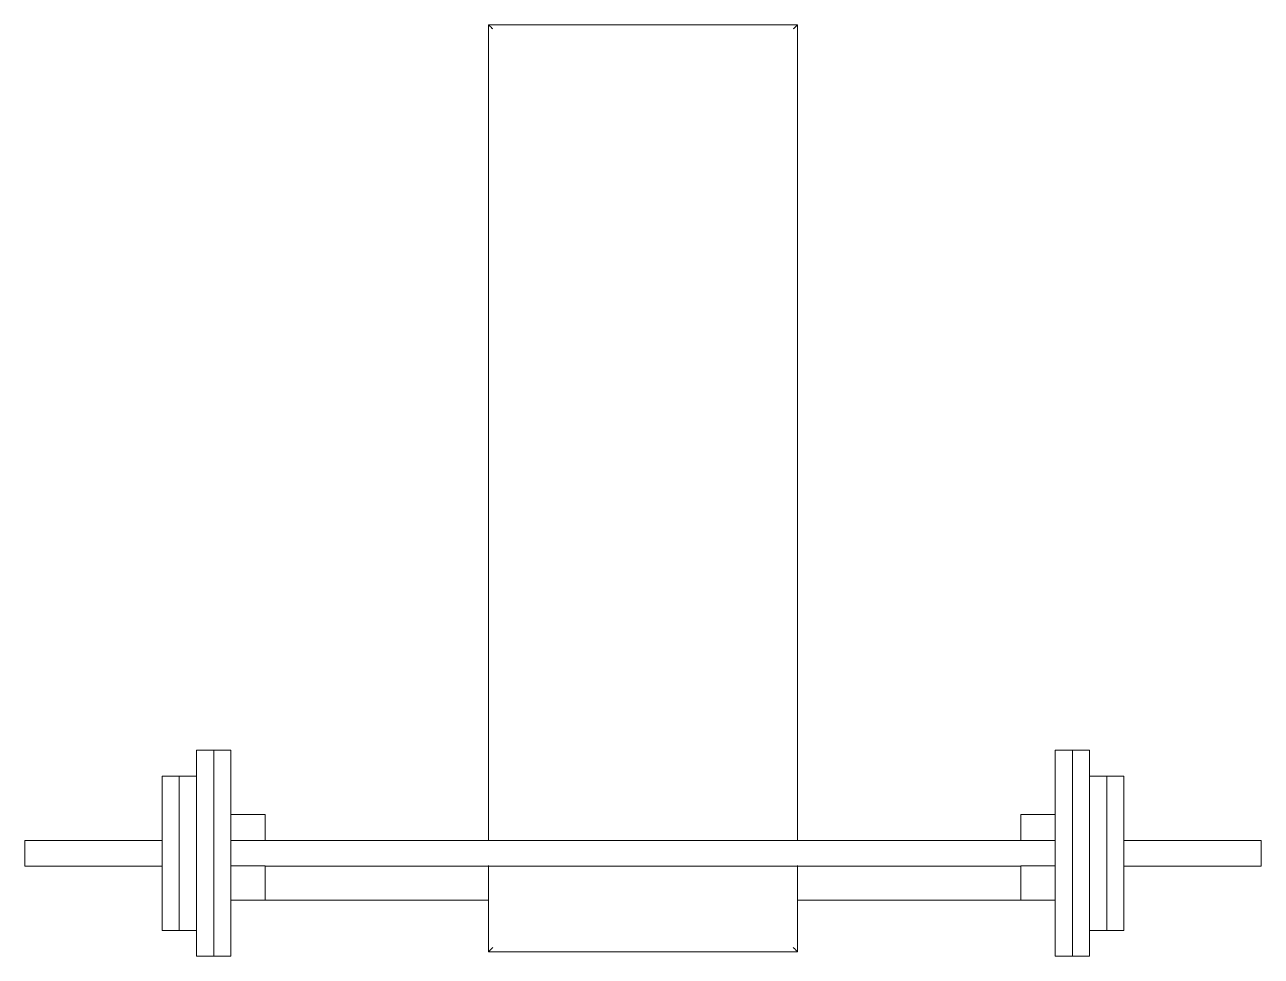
# Model space of a CAD drawing. Header units: inches. Extents: x 22 to 382261, y 22 to 371281.
# Drawn here: x 182578 to 184407, y 67270 to 68648 of the extents above; entities that cross this region are included whole.
import ezdxf

# ---------------------------------------------------------------- set-up
doc = ezdxf.new("R2010")
doc.units = ezdxf.units.IN
doc.header["$MEASUREMENT"] = 0
doc.layers.add('Q-SPCQ', color=91, linetype='Continuous', lineweight=9)

# ---------------------------------------------------------------- blocks, each defined once
blk = doc.blocks.new('Bench-Press_Excercise_Reed - Bench-Press_Excercise_Reed-715619-02- FIRST FLOOR FURNITURE PLAN')
at = {"layer": 'Q-SPCQ'}
for p, q in [((-622.3, 692.4), (-647.7, 692.4)), ((-647.7, 692.4), (-647.7, 387.6)), ((-622.3, 387.6), (-622.3, 692.4)), ((-596.9, 692.4), (-622.3, 692.4)), ((-622.3, 692.4), (-622.3, 387.6)), ((-596.9, 609.9), (-596.9, 692.4)), ((241.3, 685.8), (-215.9, 685.8)), ((-215.9, 685.8), (-215.9, 558.3)), ((241.3, 558.3), (241.3, 685.8)), ((647.7, 692.4), (622.3, 692.4)), ((622.3, 692.4), (622.3, 609.9)), ((673.1, 692.4), (647.7, 692.4)), ((647.7, 692.4), (647.7, 387.6)), ((647.7, 387.6), (647.7, 692.4)), ((673.1, 387.6), (673.1, 692.4)), ((-673.1, 654.3), (-698.5, 654.3)), ((-698.5, 654.3), (-698.5, 425.7)), ((-647.7, 654.3), (-673.1, 654.3)), ((-673.1, 654.3), (-673.1, 425.7)), ((-673.1, 425.7), (-673.1, 654.3)), ((698.5, 654.3), (673.1, 654.3)), ((698.5, 425.7), (698.5, 654.3)), ((723.9, 654.3), (698.5, 654.3)), ((698.5, 654.3), (698.5, 425.7)), ((723.9, 425.7), (723.9, 654.3)), ((-546.1, 609.6), (-596.9, 609.6)), ((-596.9, 609.6), (-596.9, 558.8)), ((-546.1, 558.8), (-546.1, 609.6)), ((-215.9, 609.6), (-546.1, 609.6)), ((571.5, 609.6), (241.3, 609.6)), ((622.3, 609.6), (571.5, 609.6)), ((571.5, 609.6), (571.5, 558.8)), ((622.3, 558.8), (622.3, 609.6)), ((-698.5, 559), (-901.7, 559)), ((-901.7, 559), (-901.7, 520.9)), ((-596.9, 387.6), (-596.9, 559)), ((-596.9, 558.8), (-546.1, 558.8)), ((571.7, 559), (-546.3, 559)), ((571.5, 558.8), (622.3, 558.8)), ((622.3, 559), (622.3, 387.6)), ((927.1, 559), (723.9, 559)), ((927.1, 520.9), (927.1, 559)), ((-901.7, 520.9), (-698.5, 520.9)), ((-596.9, 520.9), (622.3, 520.9)), ((-546.1, 521), (-546.1, 482.6)), ((-215.9, 521.5), (-215.9, -685.8)), ((241.3, -685.8), (241.3, 521.5)), ((571.5, 482.6), (571.5, 520.9)), ((723.9, 520.9), (927.1, 520.9)), ((-596.9, 482.6), (-546.1, 482.6)), ((622.3, 482.6), (571.5, 482.6)), ((-698.5, 425.7), (-673.1, 425.7)), ((-673.1, 425.7), (-647.7, 425.7)), ((673.1, 425.7), (698.5, 425.7)), ((698.5, 425.7), (723.9, 425.7)), ((-647.7, 387.6), (-622.3, 387.6)), ((-622.3, 387.6), (-596.9, 387.6)), ((622.3, 387.6), (647.7, 387.6)), ((647.7, 387.6), (673.1, 387.6)), ((-215.9, -685.8), (241.3, -685.8))]:
    blk.add_line(p, q, dxfattribs=at)
for points, knots in [([(-215.9, 685.8), (-215.9, 685.8), (-215.8, 685.7), (-215.4, 685.3), (-215.1, 685), (-214.7, 684.6), (-214.3, 684.2), (-213.9, 683.8), (-213.4, 683.3), (-212.8, 682.7), (-212.4, 682.3), (-211.9, 681.8), (-210.9, 680.8), (-210.1, 680), (-209.5, 679.4)], [0, 0, 0, 0, 0.166667, 0.25, 0.333333, 0.416667, 0.458333, 0.5, 0.583333, 0.666667, 0.708333, 0.75, 0.833333, 1, 1, 1, 1]), ([(241.3, 685.8), (241.3, 685.8), (241.2, 685.7), (240.8, 685.3), (240.5, 685), (240.1, 684.6), (239.7, 684.2), (239.3, 683.8), (238.8, 683.3), (238.2, 682.7), (237.8, 682.3), (237.3, 681.8), (236.3, 680.8), (235.5, 680), (235, 679.4)], [0, 0, 0, 0, 0.166667, 0.25, 0.333333, 0.416667, 0.458333, 0.5, 0.583333, 0.666667, 0.708333, 0.75, 0.833333, 1, 1, 1, 1]), ([(-209.5, -679.5), (-210.1, -680), (-210.9, -680.8), (-212, -681.9), (-212.6, -682.5), (-213.1, -683), (-213.5, -683.4), (-213.9, -683.8), (-214.3, -684.2), (-214.7, -684.6), (-215.1, -685), (-215.4, -685.3), (-215.8, -685.7), (-215.9, -685.8), (-215.9, -685.8)], [-1, -1, -1, -1, -0.833333, -0.75, -0.666667, -0.625, -0.583333, -0.5, -0.458333, -0.416667, -0.333333, -0.25, -0.166667, 0, 0, 0, 0]), ([(241.3, -685.8), (241.3, -685.8), (241.2, -685.7), (240.8, -685.3), (240.5, -685), (240.1, -684.6), (239.7, -684.2), (239.3, -683.8), (238.8, -683.3), (238.2, -682.7), (237.8, -682.3), (237.3, -681.8), (236.3, -680.8), (235.5, -680), (235, -679.5)], [0, 0, 0, 0, 0.166667, 0.25, 0.333333, 0.416667, 0.458333, 0.5, 0.583333, 0.666667, 0.708333, 0.75, 0.833333, 1, 1, 1, 1])]:
    blk.add_open_spline(points, degree=3, knots=knots, dxfattribs=at)

msp = doc.modelspace()

# ---------------------------------------------------------------- block references
at = {"layer": 'Q-SPCQ', "rotation": 180}
msp.add_blockref('Bench-Press_Excercise_Reed - Bench-Press_Excercise_Reed-715619-02- FIRST FLOOR FURNITURE PLAN', (183505.1, 67962.6), dxfattribs=at)

doc.saveas('drawing.dxf')
